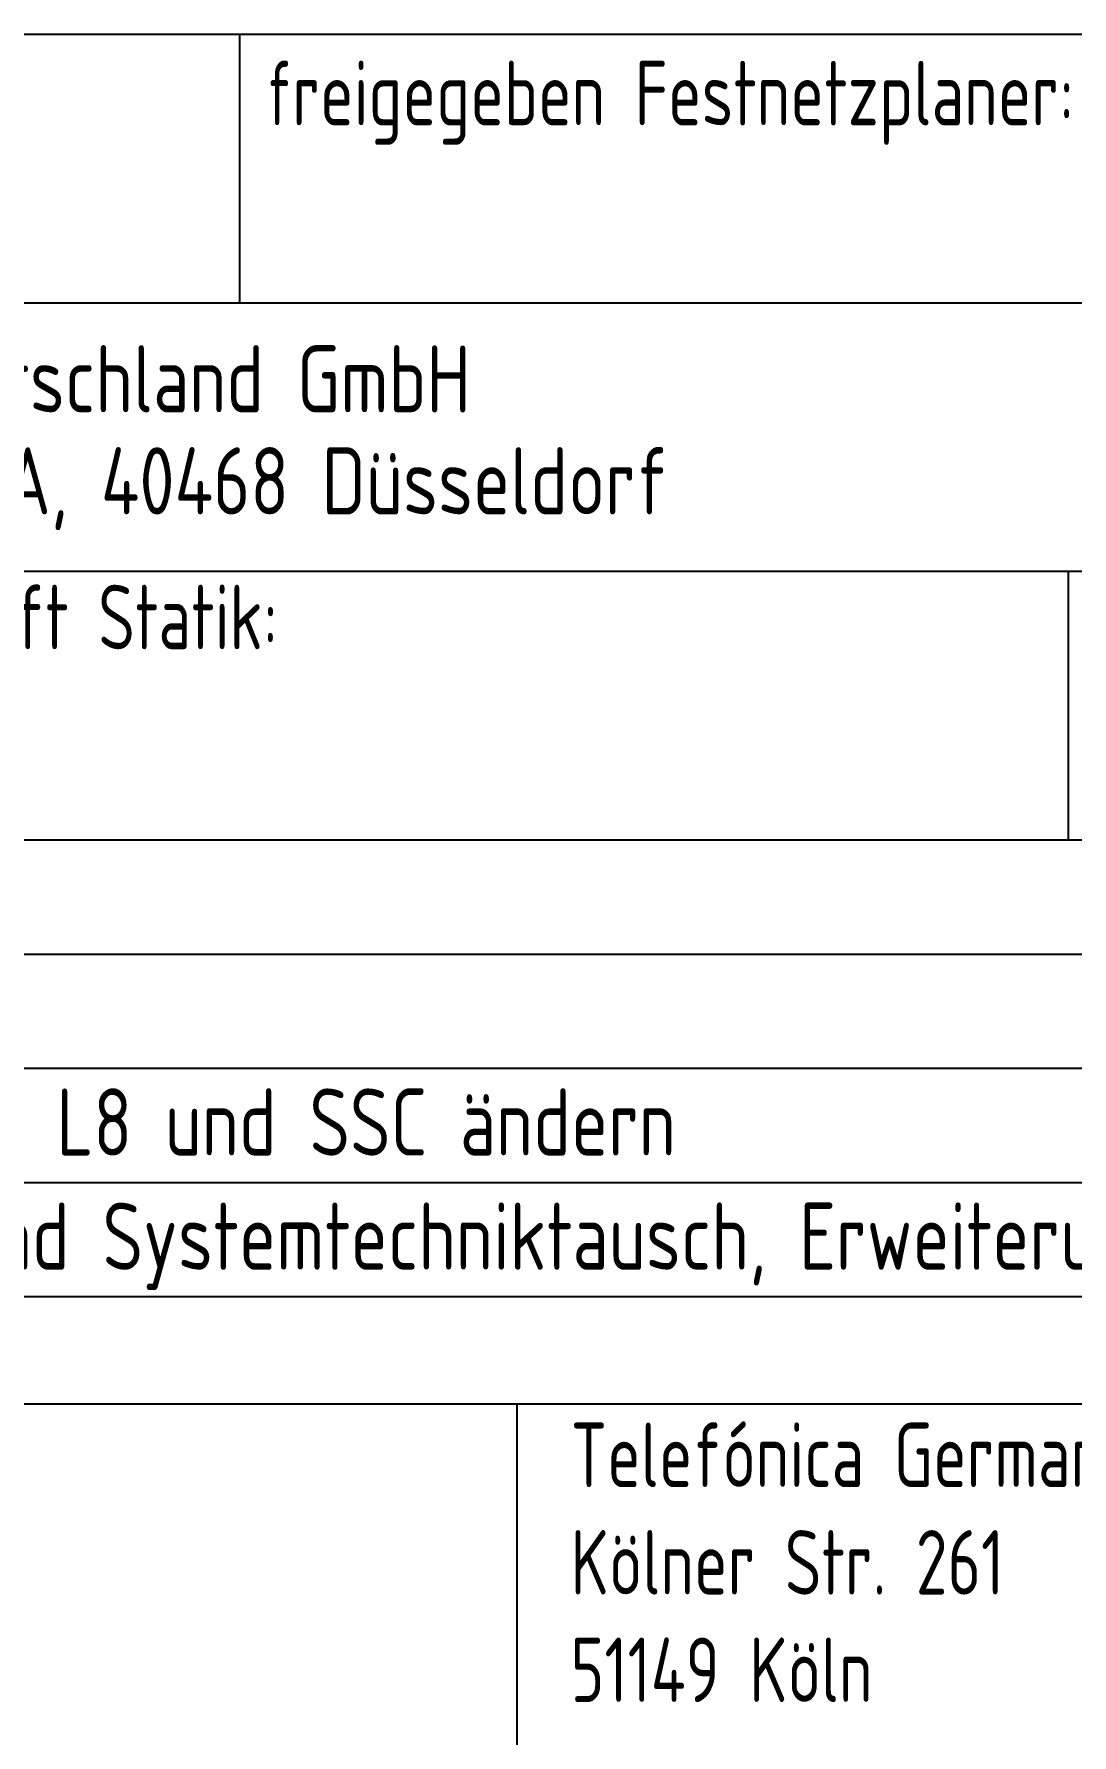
# Model space of a CAD drawing. Header units: millimetres. Extents: x -6273 to 60188, y -6573 to 16187.
# Drawn here: x 5404 to 9266, y 4469 to 10801 of the extents above; entities that cross this region are included whole.
import ezdxf
from ezdxf.enums import TextEntityAlignment as Align

# ---------------------------------------------------------------- set-up
doc = ezdxf.new("R2010")
doc.units = ezdxf.units.MM
doc.header["$LTSCALE"] = 0.4
doc.layers.add('00_Rahmen_Schriftfeld', color=7, linetype='Continuous', lineweight=25)
doc.layers.add('Plankopf', color=255, linetype='Continuous')
doc.styles.get("Standard").update_dxf_attribs({"font": 'isocp.shx', "width": 0.85})

# ---------------------------------------------------------------- blocks, each defined once
blk = doc.blocks.new('Revision')
at = {"color": 0, "linetype": 'ByBlock', "lineweight": -2, "width": 0.85}
blk.add_attdef('REV', text='', height=250, dxfattribs=at).set_placement((750, 0), align=Align.BOTTOM_CENTER)
for tag, p in [('REV-ART', (1600, 100)), ('REV-DATUM', (14600, 100)), ('REV-NAME', (16600, 100))]:
    blk.add_attdef(tag, p, '', height=250, dxfattribs=at)

msp = doc.modelspace()

# ---------------------------------------------------------------- linework, layer by layer
at = {"layer": 'Plankopf', "color": 254}
for p, q in [((1.66, 10800.71), (18501.66, 10800.71)), ((6168.32, 10800.71), (6168.32, 9800.71)), ((1.66, 9800.71), (18501.66, 9800.71)), ((1.66, 8800.71), (18501.66, 8800.71)), ((9251.66, 8800.71), (9251.66, 7800.71)), ((1.66, 7800.71), (18501.66, 7800.71)), ((1.66, 7375.71), (18501.66, 7375.71)), ((1.66, 6950.71), (18501.66, 6950.71)), ((1.66, 6525.71), (18501.66, 6525.71)), ((1.66, 6100.71), (18501.66, 6100.71)), ((18501.66, 5700.71), (1.66, 5700.71)), ((7201.66, 2700.71), (7201.66, 5700.71))]:
    msp.add_line(p, q, dxfattribs=at)

# ---------------------------------------------------------------- block references
at = {"layer": '00_Rahmen_Schriftfeld'}
ref = msp.add_blockref('Revision', (1.66, 6525.71), dxfattribs=at)
ref.add_attrib('REV-ART', 'Ausführungsplan. Lösungen für L8 und SSC ändern', (1601.66, 6625.71), dxfattribs={"layer": '0', "color": 0, "linetype": 'ByBlock', "lineweight": -2, "height": 250, "width": 0.85})
ref = msp.add_blockref('Revision', (1.66, 6100.71), dxfattribs=at)
ref.add_attrib('REV-ART', 'Ausführungsplan. Antennen- und Systemtechniktausch, Erweiterung UMTS', (1601.66, 6200.71), dxfattribs={"layer": '0', "color": 0, "linetype": 'ByBlock', "lineweight": -2, "height": 250, "width": 0.85})

# ---------------------------------------------------------------- texts
at = {"width": 0.85}
msp.add_text('Parsevalstraße 9A, 40468 Düsseldorf', height=250, dxfattribs=at).set_placement((3239.46, 9012.37))
at = {"layer": '00_Rahmen_Schriftfeld', "color": 7, "width": 0.85}
msp.add_text('ZTE Services Deutschland GmbH', height=250, dxfattribs=at).set_placement((3192.29, 9392.03))
at = {"layer": '00_Rahmen_Schriftfeld', "color": 7, "char_height": 240, "width": 4382.4041, "attachment_point": 1}
for s, insert in [('{\\W0.7;f\\W0.8;reigegeben Festnetzplaner:}', (6268.32, 10700.71)), ('{\\W0.8;geprüft Statik:}', (4726.66, 8750.71)), ('{\\W0.8;Telefónica Germany GmbH & Co. OHG \\PKölner Str. 261 \\P51149 Köln}', (7400.82, 5631.83))]:
    msp.add_mtext(s, dxfattribs=dict(at, insert=insert))

doc.saveas('drawing.dxf')
